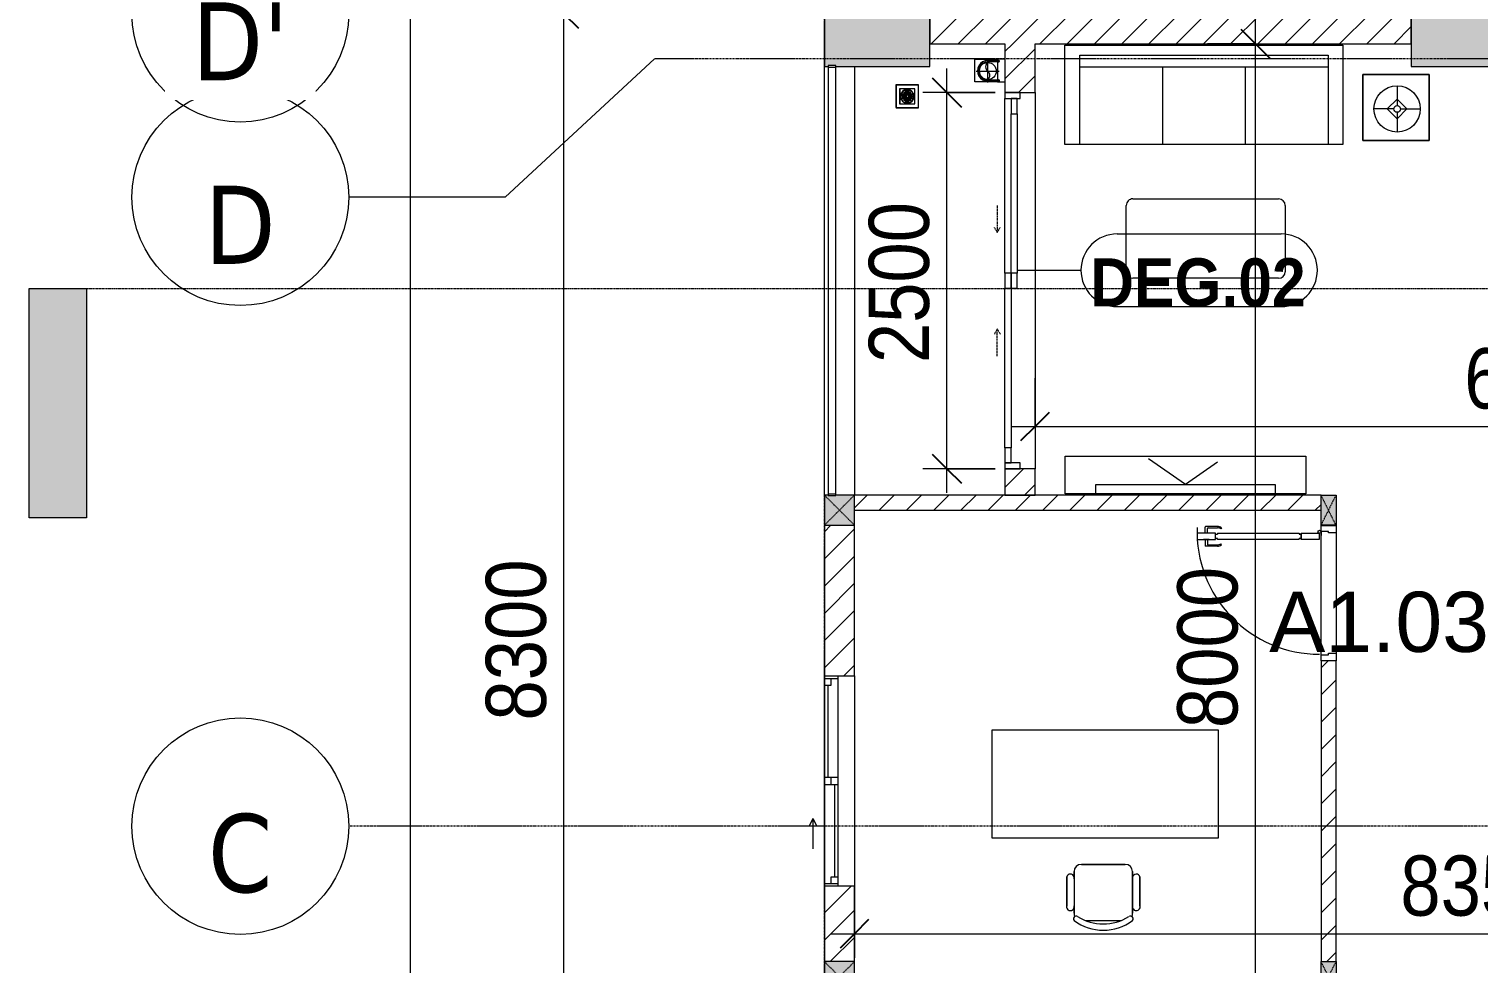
# Model space of a CAD drawing. Header units: millimetres. Extents: x 1591 to 240306, y -15958 to 82755.
# Drawn here: x 39368 to 49004, y 27528 to 33735 of the extents above; entities that cross this region are included whole.
import ezdxf

# ---------------------------------------------------------------- set-up
doc = ezdxf.new("R2010")
doc.units = ezdxf.units.MM
for name, pattern in [('Dash', [6, 3, -3]), ('Dash Dot 3_16_', [7.9375, 4.7625, -1.5875, 0, -1.5875]), ('Grid Line', [22.225, 12.7, -3.175, 3.175, -3.175]), ('IMPORT-CENTER _2_', [40.64, 25.4, -5.08, 5.08, -5.08])]:
    doc.linetypes.add(name, pattern=pattern)
for name, color, linetype, lineweight in [('0-1', 7, 'Continuous', 5), ('A-ANNO-DIMS', 211, 'Continuous', 9), ('A-ANNO-DIMS-160', 211, 'Continuous', 9), ('A-AREA-IDEN', 2, 'Continuous', 9), ('A-DETL-GENF-1', 9, 'Continuous', 9), ('A-DOOR', 31, 'Continuous', 9), ('A-DOOR-1', 254, 'Continuous', 9), ('A-DOOR-2', 9, 'Continuous', 9), ('A-DOOR-FRAM', 31, 'Continuous', 9), ('A-DOOR-HDLN', 31, 'Dash', 9), ('A-DOOR-IDEN', 31, 'Continuous', 9), ('A-FLOR-1', 250, 'Continuous', 9), ('A-FLOR-2', 9, 'Continuous', 9), ('A-FLOR-HRAL', 11, 'Continuous', 9), ('A-GLAZ', 151, 'Continuous', 9), ('A-WALL', 113, 'Continuous', 9), ('A-WALL-1', 253, 'Continuous', 18), ('A-WALL-2', 9, 'Continuous', 9), ('A-WALL-3', 113, 'Continuous', 18), ('A-WALL-PATT-1', 10, 'Continuous', 9), ('A-WALL-PATT-2', 111, 'Continuous', 9), ('G-ANNO-SYMB', 111, 'Continuous', 9), ('G-ANNO-SYMB-1', 111, 'Dash Dot 3_16_', 18), ('G-IMPT-2', 8, 'IMPORT-CENTER _2_', 9), ('G-IMPT-3', 8, 'Continuous', 9), ('I-FURN', 30, 'Continuous', 9), ('I-FURN-1', 254, 'Continuous', 9), ('M-EQPM', 50, 'Continuous', 9), ('M-EQPM-1', 254, 'Continuous', 9), ('S-COLS', 52, 'Continuous', 9), ('S-COLS-1', 52, 'Continuous', 5), ('S-COLS-2', 7, 'Continuous', 18), ('S-COLS-3', 254, 'Continuous', 9), ('S-COLS-4', 253, 'Continuous', 18), ('S-COLS-5', 52, 'Continuous', 18), ('S-COLS-HDLN', 52, 'Dash', 9), ('S-COLS-HDLN-1', 9, 'Dash', 9), ('S-GRID', 1, 'Continuous', 9), ('S-GRID-1', 1, 'Grid Line', 9), ('S-GRID-IDEN', 1, 'Continuous', 9)]:
    doc.layers.add(name, color=color, linetype=linetype, lineweight=lineweight)
doc.styles.add('Arial_6', font='arial_0.ttf', dxfattribs={"height": 400})
doc.styles.add('Arial_B_3', font='arialbd_0.ttf', dxfattribs={"width": 0.9, "height": 320})
doc.styles.add('Tahoma_B', font='tahomabd_0.ttf', dxfattribs={"height": 520})
doc.styles.add('UTM Avo', font='UTM Avo.ttf', dxfattribs={"width": 0.9, "height": 400})
doc.dimstyles.new('1_Dim_chi_tiet_2_5', dxfattribs={"dimscale": 304.8, "dimtxt": 399.720379, "dimasz": 0.629921, "dimexe": 0.524934, "dimexo": 0.0625, "dimgap": 0.052493, "dimtad": 1, "dimdec": 0, "dimrnd": 5, "dimzin": 0, "dimdsep": 46, "dimtxsty": 'UTM Avo', "dimblk1": 'OBLIQUE', "dimblk2": 'OBLIQUE', "dimsah": 1, "dimcen": 0.09, "dimdle": 0.524934, "dimazin": 0, "dimtfac": 1, "dimtdec": 4, "dimtix": 1, "dimtmove": 0, "dimatfit": 3, "dimfxl": 1.049869, "dimfxlon": 1, "dimtvp": 1, "dimtolj": 1, "dimtzin": 0, "dimarcsym": 2})
doc.dimstyles.new('1_Dim_chi_tiet_2_5_1', dxfattribs={"dimscale": 304.8, "dimtxt": 399.720379, "dimasz": 0.629921, "dimexe": 0.524934, "dimexo": 0.0625, "dimgap": 0.052493, "dimtad": 1, "dimdec": 0, "dimrnd": 5, "dimzin": 0, "dimdsep": 46, "dimtxsty": 'UTM Avo', "dimblk1": 'OBLIQUE', "dimblk2": 'OBLIQUE', "dimsah": 1, "dimcen": 0.09, "dimdle": 0.524934, "dimazin": 0, "dimtfac": 1, "dimtdec": 4, "dimtix": 1, "dimtmove": 0, "dimatfit": 3, "dimfxl": 1.049869, "dimfxlon": 1, "dimtvp": 1, "dimtolj": 1, "dimtzin": 0, "dimarcsym": 2})
pattern_1 = [(45, (0, 0), (-90.50967, 90.50967), [])]
pattern_2 = [(45, (11001.35, 0), (-90.50967, 90.50967), [])]

# ---------------------------------------------------------------- blocks, each defined once
blk = doc.blocks.new('NCV_TKTC_KET CAU_rvt-1-TKCS_MB TẦNG 3-4')
at = {"layer": 'S-COLS-1'}
for points in [[(34352.6, 33486.9), (34352.4, 33836.9), (33652.6, 33836.9), (33652.6, 33486.9), (33677.6, 33486.9), (33677.6, 33491.9), (33727.6, 33491.9), (33727.6, 33486.9), (34352.4, 33486.9)], [(38852.6, 33486.9), (38852.6, 33836.9), (37552.6, 33836.9), (37552.6, 33486.9), (38382.5, 33486.9)]]:
    blk.add_hatch(color=256, dxfattribs=at).paths.add_polyline_path(points)
at = {"layer": 'A-FLOR-1'}
blk.add_line((33652.6, 30437.4), (33652.6, 27536.9), dxfattribs=at)
at = {"layer": 'S-COLS-2'}
for p, q in [((33652.6, 33836.9), (33652.6, 33486.9)), ((34352.6, 33486.9), (34352.6, 33836.9)), ((37552.6, 33836.9), (37552.6, 33486.9)), ((33652.6, 33486.9), (33677.6, 33486.9)), ((33727.6, 33486.9), (34352.6, 33486.9)), ((37552.6, 33486.9), (38852.6, 33486.9))]:
    blk.add_line(p, q, dxfattribs=at)
blk = doc.blocks.new('DOOR_CW_01 CANH MO-PANEL KINH - DIW_01-900x2200-CỬA GỖ VÂN LAMINATE-553375-TKCS_MB TẦNG 3-4')
at = {"layer": 'A-DETL-GENF-1'}
for p, q in [((-397, -182), (-397, -62)), ((-397, -62), (-357, -62)), ((-357, -62), (-357, -182)), ((-357, -182), (-397, -182)), ((-391, -196), (-391, -182)), ((-391, -182), (-363, -182)), ((-363, -182), (-363, -196)), ((-397, -196), (-391, -196)), ((-397, -738), (-397, -196)), ((-357, -196), (-363, -196)), ((-357, -196), (-357, -738)), ((-442, -737), (-442, -816.5)), ((-434, -799.5), (-434, -737)), ((-433.9, -711.2), (-427.3, -715.8)), ((-397, -738), (-391, -738)), ((-357, -752), (-397, -752)), ((-397, -752), (-397, -872)), ((-391, -752), (-391, -738)), ((-363, -752), (-391, -752)), ((-357, -738), (-363, -738)), ((-363, -738), (-363, -752)), ((-357, -872), (-357, -752)), ((-320.1, -711.2), (-326.7, -715.8)), ((-320, -799.5), (-320, -737)), ((-312, -737), (-312, -816.5)), ((-399, -820.5), (-438, -820.5)), ((-399, -803.5), (-430, -803.5)), ((-399, -792.2), (-399, -831.8)), ((-397, -792.2), (-399, -792.2)), ((-399, -831.8), (-397, -831.8)), ((-397, -792.2), (-397, -831.8)), ((-357, -792.2), (-357, -831.8)), ((-357, -792.2), (-355, -792.2)), ((-355, -831.8), (-357, -831.8)), ((-355, -792.2), (-355, -831.8)), ((-355, -803.5), (-324, -803.5)), ((-355, -820.5), (-316, -820.5)), ((-397, -872), (-357, -872))]:
    blk.add_line(p, q, dxfattribs=at)
blk.add_circle((-407, -60), 10, dxfattribs=at)
for centre, radius, start, end in [((-407, -60), 814, 268, 0), ((-397, -737), 45, 145, 180), ((-397, -737), 37, 145, 180), ((-357, -737), 37, 0, 35), ((-357, -737), 45, 360, 35), ((-438, -816.5), 4, 180, 270), ((-430, -799.5), 4, 180, 270), ((-324, -799.5), 4, 270, 0), ((-316, -816.5), 4, 270, 0)]:
    blk.add_arc(centre, radius, start, end, dxfattribs=at)
at = {"layer": 'A-DOOR-2'}
for p, q in [((-450, -50), (-450, 50)), ((-450, 50), (-400, 50)), ((-400, 50), (-400, 0)), ((400, 0), (400, 50)), ((400, 50), (450, 50)), ((450, 50), (450, -50)), ((-410, -50), (-450, -50)), ((-410, 0), (-410, -50)), ((-400, 0), (-410, 0)), ((-407, -50), (-382, -50)), ((410, 0), (400, 0)), ((410, -50), (410, 0)), ((450, -50), (410, -50))]:
    blk.add_line(p, q, dxfattribs=at)
blk = doc.blocks.new('BAN LV A - BAN LV A_dwg_ban hoc2-348006-TKCS_MB TẦNG 3-4')
at = {"layer": 'I-FURN'}
for p, q in [((-194.4, 388.8), (-194.4, 113.4)), ((145.8, 437.4), (-145.8, 437.4)), ((194.4, 113.4), (194.4, 388.8)), ((-243, 354.4), (-243, 162)), ((194.4, 351.4), (194.4, 150.8)), ((243.7, 162), (243.7, 354.4)), ((-120.5, 64.8), (120.5, 64.8))]:
    blk.add_line(p, q, dxfattribs=at)
at = {"layer": 'I-FURN', "flags": 128}
blk.add_lwpolyline([(-737.8, 610.5), (-737.8, 1330.5), (-154.9, 1330.5), (762.2, 1330.5), (762.2, 610.5)], close=True, dxfattribs=at)
at = {"layer": 'I-FURN'}
for centre, radius, start, end in [((-145.8, 388.8), 48.6, 90, 180), ((145.8, 388.8), 48.6, 360, 90), ((-218.7, 347.3), 25.3, 343.7398, 163.7398), ((219.4, 347.3), 25.3, 16.2602, 170.70537), ((-218.7, 154.9), 25.3, 163.7398, 16.2602), ((-145.8, 113.4), 48.6, 180, 207.58444), ((145.8, 113.4), 48.6, 332.41556, 0), ((219.4, 154.9), 25.3, 189.29463, 16.2602), ((-180.2, 75.4), 17.8, 57.97259, 216.69006), ((0, 324), 324, 233.1301, 306.8699), ((0, 359.3), 318.2, 237.57575, 302.42425), ((180.2, 75.4), 17.8, 323.30994, 122.02741)]:
    blk.add_arc(centre, radius, start, end, dxfattribs=at)
blk = doc.blocks.new('BAN LV A - BAN LV A_dwg-348005-TKCS_MB TẦNG 3-4')
at = {"extrusion": (0, 0, -1), "zscale": -1, "rotation": 180}
blk.add_blockref('BAN LV A - BAN LV A_dwg_ban hoc2-348006-TKCS_MB TẦNG 3-4', (-729, 1383.7), dxfattribs=at)
blk = doc.blocks.new('BAN LV A - BAN LV A-401069-TKCS_MB TẦNG 3-4')
at = {"layer": 'I-FURN-1'}
for p, q in [((-8.8, -53.2), (1491.2, -53.2)), ((-8.8, -773.2), (-8.8, -53.2)), ((1491.2, -53.2), (1491.2, -773.2)), ((1491.2, -773.2), (-8.8, -773.2)), ((583.2, -946.3), (874.8, -946.3)), ((486, -1221.7), (486, -1029.3)), ((534.6, -1029.3), (534.6, -994.9)), ((923.4, -994.9), (923.4, -1032.3)), ((972.7, -1029.3), (972.7, -1221.7)), ((534.6, -1270.3), (534.6, -1235.9)), ((923.4, -1232.9), (923.4, -1270.3))]:
    blk.add_line(p, q, dxfattribs=at)
for centre, radius, start, end in [((583.2, -994.9), 48.6, 90, 180), ((874.8, -994.9), 48.6, 0, 90), ((510.3, -1036.4), 25.3, 16.2602, 163.7398), ((948.4, -1036.4), 25.3, 16.2602, 170.70537), ((510.3, -1228.8), 25.3, 163.7398, 343.7398), ((948.4, -1228.8), 25.3, 189.29463, 16.2602), ((548.9, -1308.3), 17.8, 119.40397, 216.69006), ((583.2, -1270.3), 48.6, 180, 207.58444), ((729, -1059.7), 324, 233.1301, 306.8699), ((874.8, -1270.3), 48.6, 332.41556, 0), ((909.2, -1308.3), 17.8, 323.30994, 60.59603)]:
    blk.add_arc(centre, radius, start, end, dxfattribs=at)
at = {"extrusion": (0, 0, -1), "zscale": -1, "rotation": 180}
blk.add_blockref('BAN LV A - BAN LV A_dwg-348005-TKCS_MB TẦNG 3-4', (0, 0), dxfattribs=at)
blk = doc.blocks.new('THU NUOC - THU NUOC-461820-TKCS_MB TẦNG 3-4')
at = {"layer": 'M-EQPM-1'}
for p, q in [((-66.3, 70.6), (-66.3, -79.4)), ((83.7, 70.6), (-66.3, 70.6)), ((58.7, 45.6), (-41.3, 45.6)), ((-41.3, 45.6), (-41.3, -54.4)), ((-23.3, 10.8), (40.9, 10.8)), ((40.9, 4.8), (-23.3, 4.8)), ((-11, 23.3), (28.5, 23.3)), ((28.5, 17.3), (-11, 17.3)), ((-1.1, 35.6), (18.5, 35.6)), ((18.5, 29.6), (-1.1, 29.6)), ((58.7, -54.4), (58.7, 45.6)), ((83.7, -79.4), (83.7, 70.6)), ((-66.3, -79.4), (83.7, -79.4)), ((-41.3, -54.4), (58.7, -54.4)), ((-23.3, -1.2), (0.7, -1.2)), ((0.7, -7.2), (-23.3, -7.2)), ((-23.3, -13.6), (40.9, -13.6)), ((40.9, -19.6), (-23.3, -19.6)), ((-11, -26.1), (28.5, -26.1)), ((28.5, -32.1), (-11, -32.1)), ((-1.1, -38.5), (18.5, -38.5)), ((18.5, -44.5), (-1.1, -44.5)), ((0.7, -1.2), (0.7, -7.2)), ((16.7, -1.2), (40.9, -1.2)), ((16.7, -7.2), (16.7, -1.2)), ((40.9, -7.2), (16.7, -7.2))]:
    blk.add_line(p, q, dxfattribs=at)
for centre, radius, start, end in [((8.7, -4.4), 45, 0, 180), ((8.7, -4.4), 45, 0, 180), ((-23.3, 7.8), 3, 90, 270), ((-11, 20.3), 3, 90, 270), ((-1.1, 32.6), 3, 90, 270), ((18.5, 32.6), 3, 270, 90), ((28.5, 20.3), 3, 270, 90), ((40.9, 7.8), 3, 270, 90), ((8.7, -4.4), 45, 180, 360), ((8.7, -4.4), 45, 180, 360), ((-23.3, -4.2), 3, 90, 270), ((-23.3, -16.6), 3, 90, 270), ((-11, -29.1), 3, 90, 270), ((-1.1, -41.5), 3, 90, 270), ((18.5, -41.5), 3, 270, 90), ((28.5, -29.1), 3, 270, 90), ((40.9, -4.2), 3, 270, 90), ((40.9, -16.6), 3, 270, 90)]:
    blk.add_arc(centre, radius, start, end, dxfattribs=at)
blk = doc.blocks.new('G1_SOF - BO TRU - 100x200-746114-TKCS_MB TẦNG 3-4')
at = {"layer": 'S-COLS'}
blk.add_hatch(color=256, dxfattribs=at).paths.add_polyline_path([(50, -100), (50, 100), (-50, 100), (-50, -100)])
at = {"layer": 'S-COLS-4'}
for p, q in [((-50, 100), (50, 100)), ((-50, -100), (-50, 100)), ((50, 100), (50, -100)), ((50, -100), (-50, -100))]:
    blk.add_line(p, q, dxfattribs=at)
at = {"layer": 'S-COLS-HDLN-1'}
for p, q in [((50, -100), (-50, 100)), ((-50, -100), (50, 100))]:
    blk.add_line(p, q, dxfattribs=at)
blk = doc.blocks.new('LOBBY_SOFA_1 - LOBBY_SOFA_1-901228-TKCS_MB TẦNG 3-4')
at = {"layer": 'I-FURN'}
for p, q in [((-2128.3, 1548.5), (-1160.3, 1548.5)), ((-2172.3, 1064.5), (-2172.3, 1504.5)), ((-1116.3, 1504.5), (-1116.3, 1064.5)), ((-1160.3, 1020.5), (-2128.3, 1020.5)), ((-2688.2, 633.5), (-3128.2, 633.5)), ((-3128.2, 633.5), (-3128.2, 193.5)), ((-2688.2, 193.5), (-2688.2, 633.5)), ((-2556, 660), (-708, 660)), ((-2556, 0), (-2556, 660)), ((-2457, 66), (-2457, 660)), ((-1907, 143), (-1907, 660)), ((-1357, 143), (-1357, 660)), ((-807, 660), (-807, 66)), ((-708, 660), (-708, 0)), ((-2981.4, 423), (-2915.4, 489)), ((-2915.4, 445), (-2915.4, 577)), ((-2915.4, 489), (-2849.4, 423)), ((-2937.4, 423), (-3069.4, 423)), ((-2915.4, 357), (-2981.4, 423)), ((-2849.4, 423), (-2915.4, 357)), ((-2915.4, 269), (-2915.4, 401)), ((-2893.4, 423), (-2761.4, 423)), ((-3128.2, 193.5), (-2688.2, 193.5)), ((-807, 143), (-2457, 143)), ((-708, 0), (-2556, 0)), ((-807, 66), (-2457, 66))]:
    blk.add_line(p, q, dxfattribs=at)
for radius in [154, 22]:
    blk.add_circle((-2915.4, 423), radius, dxfattribs=at)
for centre, start, end in [((-2128.3, 1504.5), 90, 180), ((-1160.3, 1504.5), 0, 90), ((-2128.3, 1064.5), 180, 270), ((-1160.3, 1064.5), 270, 0)]:
    blk.add_arc(centre, 44, start, end, dxfattribs=at)
at = {"layer": 'I-FURN-1'}
for p, q in [((-2128.3, 1548.5), (-1160.3, 1548.5)), ((-2172.3, 1064.5), (-2172.3, 1504.5)), ((-1116.3, 1504.5), (-1116.3, 1064.5)), ((-1160.3, 1020.5), (-2128.3, 1020.5)), ((-3128.2, 633.5), (-2688.2, 633.5)), ((-3128.2, 193.5), (-3128.2, 633.5)), ((-2688.2, 633.5), (-2688.2, 193.5)), ((-2556, 660), (-708, 660)), ((-2556, 0), (-2556, 660)), ((-708, 660), (-708, 0)), ((-2688.2, 193.5), (-3128.2, 193.5)), ((-708, 0), (-2556, 0))]:
    blk.add_line(p, q, dxfattribs=at)
for centre, start, end in [((-2128.3, 1504.5), 90, 180), ((-1160.3, 1504.5), 0, 90), ((-2128.3, 1064.5), 180, 270), ((-1160.3, 1064.5), 270, 0)]:
    blk.add_arc(centre, 44, start, end, dxfattribs=at)
blk = doc.blocks.new('RES_BAN AN - RES_BAN AN-901221-TKCS_MB TẦNG 3-4')
at = {"layer": 'I-FURN-1'}
for p, q in [((0, 250), (1600, 250)), ((0, 0), (0, 250)), ((1600, 250), (1600, 0)), ((1600, 0), (0, 0))]:
    blk.add_line(p, q, dxfattribs=at)
blk = doc.blocks.new('KE TIVI-2 - KE TIVI-2-901222-TKCS_MB TẦNG 3-4')
at = {"layer": 'I-FURN-1'}
for p, q in [((0, 60), (-245.7, 232.1)), ((213, 209.1), (0, 60)), ((-595.6, 60), (595.6, 60)), ((-595.6, 0), (-595.6, 60)), ((595.6, 0), (-595.6, 0)), ((595.6, 60), (595.6, 0))]:
    blk.add_line(p, q, dxfattribs=at)
blk = doc.blocks.new('NCV_TKTC_TANG 3 - 4_rvt-2-TKCS_MB TẦNG 3-4')
at = {"layer": 'A-WALL-PATT-1'}
h = blk.add_hatch(dxfattribs=at)
h.set_pattern_fill('FP_1', color=256, style=0, pattern_type=2)
h.set_pattern_definition(pattern_1)
h.paths.add_polyline_path([(33852.6, 30536.9), (36952.6, 30536.9), (36952.6, 30636.9), (33852.6, 30636.9)])
h = blk.add_hatch(dxfattribs=at)
h.set_pattern_fill('FP_1', color=256, style=0, pattern_type=2)
h.set_pattern_definition(pattern_1)
h.paths.add_polyline_path([(37052.6, 27537.4), (37052.6, 29536.5), (36952.6, 29536.5), (36952.6, 27537.4)])
h.paths.add_polyline_path([(37052.6, 30436.5), (37052.2, 30436.9), (36952.6, 30436.5)])
at = {"layer": 'A-FLOR-2'}
for p, q in [((35052.6, 33312.4), (35052.6, 30812.4)), ((36952.6, 29576.5), (36952.6, 30396.5)), ((37052.6, 30386.5), (37052.6, 29586.5))]:
    blk.add_line(p, q, dxfattribs=at)
at = {"layer": 'A-WALL-1'}
for p, q in [((36952.6, 30636.9), (33852.6, 30636.9)), ((33852.6, 30536.9), (36952.6, 30536.9)), ((36952.6, 30436.5), (37052.6, 30436.5)), ((37052.6, 29536.5), (36952.6, 29536.5)), ((36952.6, 29536.5), (36952.6, 27537.4)), ((37052.6, 27537.4), (37052.6, 29536.5)), ((36952.6, 27537.4), (37052.6, 27537.4))]:
    blk.add_line(p, q, dxfattribs=at)
at = {"layer": 'A-WALL-2'}
for p, q in [((36952.6, 29576.5), (36952.6, 30396.5)), ((37052.6, 30386.5), (37052.6, 29586.5))]:
    blk.add_line(p, q, dxfattribs=at)
at = {"layer": 'A-DOOR-1', "rotation": 270.0000000000007}
blk.add_blockref('DOOR_CW_01 CANH MO-PANEL KINH - DIW_01-900x2200-CỬA GỖ VÂN LAMINATE-553375-TKCS_MB TẦNG 3-4', (37002.6, 29986.5), dxfattribs=at)
at = {"layer": 'I-FURN-1', "rotation": 180}
blk.add_blockref('LOBBY_SOFA_1 - LOBBY_SOFA_1-901228-TKCS_MB TẦNG 3-4', (34542.6, 33626.9), dxfattribs=at)
at = {"layer": 'I-FURN-1'}
for name, p in [('RES_BAN AN - RES_BAN AN-901221-TKCS_MB TẦNG 3-4', (35252.2, 30646.9)), ('KE TIVI-2 - KE TIVI-2-901222-TKCS_MB TẦNG 3-4', (36052.2, 30646.9)), ('BAN LV A - BAN LV A-401069-TKCS_MB TẦNG 3-4', (34776.9, 29129.7))]:
    blk.add_blockref(name, p, dxfattribs=at)
at = {"layer": 'M-EQPM-1'}
blk.add_blockref('THU NUOC - THU NUOC-461820-TKCS_MB TẦNG 3-4', (34193.8, 33293), dxfattribs=at)
at = {"layer": 'S-COLS-3'}
for p in [(37002.6, 30536.9), (37002.6, 27436.9)]:
    blk.add_blockref('G1_SOF - BO TRU - 100x200-746114-TKCS_MB TẦNG 3-4', p, dxfattribs=at)
blk = doc.blocks.new('1_FAMILY RVT - W01-WxH 1400x1400xmm-411185-TKCS_MB TẦNG 3-4')
at = {"layer": 'A-GLAZ'}
for p, q in [((-700, 103.81), (700, 103.81)), ((-700, -96.19), (-700, 103.81)), ((700, 103.81), (700, -96.19)), ((-700, -7.29), (-680.95, -7.29)), ((700, -96.19), (-700, -96.19)), ((-700, -96.19), (-636.5, -96.19)), ((-680.95, -7.29), (-22.225, -7.29)), ((-680.95, -96.19), (-680.95, -7.29)), ((-636.5, -51.74), (-680.95, -51.74)), ((-636.5, -96.19), (-636.5, -51.74)), ((-636.5, -73.965), (-22.225, -73.965)), ((-636.5, -96.19), (-22.225, -96.19)), ((-22.225, -7.29), (22.225, -7.29)), ((-22.225, -7.29), (-22.225, -96.19)), ((22.225, -51.74), (-22.225, -51.74)), ((-22.225, -96.19), (22.225, -96.19)), ((22.225, -7.29), (636.5, -7.29)), ((22.225, -96.19), (22.225, -7.29)), ((22.225, -29.515), (636.5, -29.515)), ((22.225, -96.19), (680.95, -96.19)), ((636.5, -7.29), (700, -7.29)), ((636.5, -51.74), (636.5, -7.29)), ((680.95, -51.74), (636.5, -51.74)), ((680.95, -96.19), (680.95, -7.29)), ((680.95, -96.19), (700, -96.19)), ((248.4, -172.39), (299.2, -146.99)), ((248.4, -172.39), (299.2, -197.79)), ((248.4, -172.39), (451.6, -172.39))]:
    blk.add_line(p, q, dxfattribs=at)
blk = doc.blocks.new('Railing - 50 x 10mm-1251311-TKCS_MB TẦNG 3-4')
at = {"layer": 'A-FLOR-HRAL'}
for p, q in [((25, 5), (-25, 5)), ((-25, 5), (-25, -5)), ((25, -5), (25, 5)), ((-25, -5), (25, -5))]:
    blk.add_line(p, q, dxfattribs=at)
blk = doc.blocks.new('Railing - Railing-3235413-TKCS_MB TẦNG 3-4')
at = {"layer": 'A-FLOR-HRAL'}
for p, q in [((33677.6, 33481.9), (33677.6, 30644)), ((33727.6, 30644), (33727.6, 33481.9))]:
    blk.add_line(p, q, dxfattribs=at)
for p in [(33702.6, 33486.9), (33702.6, 30639)]:
    blk.add_blockref('Railing - 50 x 10mm-1251311-TKCS_MB TẦNG 3-4', p)
blk = doc.blocks.new('G1_SOF - BO TRU - 200x200-3054293-TKCS_MB TẦNG 3-4')
at = {"layer": 'S-COLS'}
blk.add_hatch(color=256, dxfattribs=at).paths.add_polyline_path([(100, -100), (100, 100), (-100, 100), (-100, -100)])
at = {"layer": 'S-COLS-5'}
for p, q in [((100, 100), (-100, 100)), ((-100, 100), (-100, -100)), ((100, -100), (100, 100)), ((-100, -100), (100, -100))]:
    blk.add_line(p, q, dxfattribs=at)
at = {"layer": 'S-COLS-HDLN'}
for p, q in [((100, 100), (-100, -100)), ((-100, 100), (100, -100))]:
    blk.add_line(p, q, dxfattribs=at)
blk = doc.blocks.new('G1_SOF - BO TRU - 200x200-V36-TKCS_MB TẦNG 3-4')
at = {"layer": 'S-COLS'}
blk.add_hatch(color=256, dxfattribs=at).paths.add_polyline_path([(-25, -100), (100, -100), (100, 100), (-25, 100), (-25, 96.6), (-75, 96.6), (-75, 100), (-100, 100), (-100, -100), (-75, -100)])
at = {"layer": 'S-COLS-5'}
for p, q in [((-75, 100), (-100, 100)), ((-100, 100), (-100, -100)), ((100, 100), (-25, 100)), ((100, -100), (100, 100)), ((-100, -100), (100, -100))]:
    blk.add_line(p, q, dxfattribs=at)
at = {"layer": 'S-COLS-HDLN'}
for p, q in [((100, 100), (-100, -100)), ((-100, 100), (100, -100))]:
    blk.add_line(p, q, dxfattribs=at)
blk = doc.blocks.new('DEG_02-DEG_03 - DEG_02-2500x2400mm-CỬA ĐI 02 CÁNH TRƯỢT-625766-TKCS_MB TẦNG 3-4')
at = {"layer": 'A-DOOR'}
for p, q in [((-1110, 100), (-1210, 100)), ((-1210, 100), (-1210, 60)), ((-1110, 60), (-1110, 100)), ((-1110, 100), (-50, 100)), ((50, 100), (-50, 100)), ((-50, 100), (-50, 60)), ((50, 60), (50, 100)), ((-1210, 60), (-1110, 60)), ((-50, 60), (-1110, 60)), ((50, 60), (-50, 60)), ((-50, 60), (-50, 20)), ((-50, 60), (50, 60)), ((-50, 20), (50, 20)), ((50, 20), (50, 60)), ((50, 60), (1110, 60)), ((1110, 20), (50, 20)), ((1210, 60), (1110, 60)), ((1110, 60), (1110, 20)), ((1110, 20), (1210, 20)), ((1210, 20), (1210, 60))]:
    blk.add_line(p, q, dxfattribs=at)
at = {"layer": 'A-DOOR-FRAM'}
for p, q in [((-1210, 100), (-1250, 100)), ((-1250, 100), (-1250, 0)), ((-1210, 0), (-1210, 100)), ((1250, 100), (1210, 100)), ((1210, 100), (1210, 0)), ((1250, 0), (1250, 100)), ((-1250, 0), (-1210, 0)), ((1210, 0), (1250, 0))]:
    blk.add_line(p, q, dxfattribs=at)
at = {"layer": 'A-DOOR-HDLN'}
for p, q in [((-500.4, 151.1), (-320.4, 151.1)), ((-320.4, 151.1), (-355, 171.1)), ((-320.4, 151.1), (-355, 131.1)), ((320.4, 151.1), (355, 171.1)), ((320.4, 151.1), (355, 131.1)), ((500.4, 151.1), (320.4, 151.1))]:
    blk.add_line(p, q, dxfattribs=at)
blk = doc.blocks.new('TKTC_XREF_251221_MB TANG 2-7 - TKTC_XREF_260130_MB TANG 2-5_dwg_$cc-4746808-TKCS_MB TẦNG 3-4')
at = {"layer": 'G-IMPT-2'}
for p, q in [((-0.673, 0), (0.673, 0)), ((0, -0.673), (0, 0.673))]:
    blk.add_line(p, q, dxfattribs=at)
at = {"layer": 'M-EQPM'}
blk.add_circle((0, 0), 0.5, dxfattribs=at)
for centre, radius, start, end in [((0, 0), 0.5, 90, 270), ((0.188, 0.25), 0.313, 126.8699, 233.1301), ((-0.188, -0.25), 0.313, 306.8699, 53.1301)]:
    blk.add_arc(centre, radius, start, end, dxfattribs=at)
blk = doc.blocks.new('TKTC_XREF_251221_MB TANG 2-7 - TKTC_XREF_260130_MB TANG 2-5_dwg_CUM U_DN100-4746796-TKCS_MB TẦNG 3-4')
at = {"layer": 'G-IMPT-3'}
blk.add_hatch(color=256, dxfattribs=at).paths.add_polyline_path([(0, 61), (0, 57), (14.8, 55.1), (28.5, 49.4), (40.3, 40.3), (49.4, 28.5), (55.1, 14.8), (57, 0), (55.1, -14.8), (49.4, -28.5), (40.3, -40.3), (28.5, -49.4), (14.8, -55.1), (0, -57), (0, -61), (15.8, -58.9), (30.5, -52.8), (43.1, -43.1), (52.8, -30.5), (58.9, -15.8), (61, 0), (58.9, 15.8), (52.8, 30.5), (43.1, 43.1), (30.5, 52.8), (15.8, 58.9)])
for p, q in [((-79.1, 66.6), (-79.1, 63.4)), ((-76.6, 66.6), (-76.6, 63.4)), ((-74.6, 66.6), (-74.6, 63.4)), ((-72.7, 69.3), (-72.7, 60.7)), ((-66.9, 67.9), (-71.7, 67.9)), ((-66.9, 62.1), (-71.7, 62.1)), ((-65, 69), (0, 69)), ((-79.1, -63.4), (-79.1, -66.6)), ((-76.6, -63.4), (-76.6, -66.6)), ((-74.6, -63.4), (-74.6, -66.6)), ((-72.7, -60.7), (-72.7, -69.3)), ((-66.9, -62.1), (-71.7, -62.1)), ((-66.9, -67.9), (-71.7, -67.9)), ((-65, -69), (0, -69))]:
    blk.add_line(p, q, dxfattribs=at)
at = {"layer": 'G-IMPT-3', "flags": 128}
for points in [[(-72.7, 67.6), (-78.1, 67.6), (-78.1, 62.4), (-72.7, 62.4)], [(-71.7, 59.2), (-66.9, 59.2), (-66.9, 70.8), (-71.7, 70.8)], [(-66.9, 70.8), (-66.9, 72.7), (-65, 72.7), (-65, 57.3), (-66.9, 57.3), (-66.9, 59.2)], [(-65, 61), (0, 61), (0, 57)], [(-72.7, -62.4), (-78.1, -62.4), (-78.1, -67.6), (-72.7, -67.6)], [(-71.7, -70.8), (-66.9, -70.8), (-66.9, -59.2), (-71.7, -59.2)], [(-66.9, -59.2), (-66.9, -57.3), (-65, -57.3), (-65, -72.7), (-66.9, -72.7), (-66.9, -70.8)], [(-65, -61), (0, -61), (0, -57)]]:
    blk.add_lwpolyline(points, dxfattribs=at)
at = {"layer": 'G-IMPT-3'}
for centre, radius, start, end in [((-78.1, 66.6), 0.96, 90, 180), ((-78.1, 63.4), 0.96, 180, 270), ((-71.1, 69.3), 1.56, 112.61986, 247.38014), ((-67.9, 65), 4.8, 143.1301, 216.8699), ((-71.1, 60.7), 1.56, 112.61986, 247.38014), ((0, 0), 69, 270, 90), ((0, 0), 61, 270, 90), ((0, 0), 57, 270, 90), ((-78.1, -63.4), 0.96, 90, 180), ((-78.1, -66.6), 0.96, 180, 270), ((-71.1, -60.7), 1.56, 112.61986, 247.38014), ((-67.9, -65), 4.8, 143.1301, 216.8699), ((-71.1, -69.3), 1.56, 112.61986, 247.38014)]:
    blk.add_arc(centre, radius, start, end, dxfattribs=at)
blk = doc.blocks.new('TKTC_XREF_251221_MB TANG 2-7 - TKTC_XREF_260130_MB TANG 2-5_dwg_THU NUOC - THU NUOC-444531-TKCS_MB TẦNG 1-4746804-TKCS_MB TẦNG 3-4')
at = {"layer": 'G-IMPT-3'}
for p, q in [((-23.3, 10.8), (40.9, 10.8)), ((40.9, 4.8), (-23.3, 4.8)), ((-11, 23.3), (28.5, 23.3)), ((28.5, 17.3), (-11, 17.3)), ((-1.1, 35.6), (18.5, 35.6)), ((18.5, 29.6), (-1.1, 29.6)), ((-23.3, -13.6), (40.9, -13.6)), ((40.9, -19.6), (-23.3, -19.6)), ((-11, -26.1), (28.5, -26.1)), ((28.5, -32.1), (-11, -32.1)), ((-1.1, -38.5), (18.5, -38.5)), ((18.5, -44.5), (-1.1, -44.5))]:
    blk.add_line(p, q, dxfattribs=at)
at = {"layer": 'G-IMPT-3', "flags": 128}
for points in [[(83.7, -79.4), (83.7, 70.6), (-66.3, 70.6), (-66.3, -79.4)], [(58.7, -54.4), (58.7, 45.6), (-41.3, 45.6), (-41.3, -54.4)]]:
    blk.add_lwpolyline(points, close=True, dxfattribs=at)
for points in [[(-23.3, -1.2), (0.7, -1.2), (0.7, -7.2), (-23.3, -7.2)], [(40.9, -7.2), (16.7, -7.2), (16.7, -1.2), (40.9, -1.2)]]:
    blk.add_lwpolyline(points, dxfattribs=at)
at = {"layer": 'G-IMPT-3'}
for centre, radius, start, end in [((8.7, -4.4), 45, 360, 180), ((8.7, -4.4), 45, 360, 180), ((-23.3, 7.8), 3, 90, 270), ((-11, 20.3), 3, 90, 270), ((-1.1, 32.6), 3, 90, 270), ((18.5, 32.6), 3, 270, 90), ((28.5, 20.3), 3, 270, 90), ((40.9, 7.8), 3, 270, 90), ((8.7, -4.4), 45, 180, 360), ((8.7, -4.4), 45, 180, 360), ((-23.3, -4.2), 3, 90, 270), ((-23.3, -16.6), 3, 90, 270), ((-11, -29.1), 3, 90, 270), ((-1.1, -41.5), 3, 90, 270), ((18.5, -41.5), 3, 270, 90), ((28.5, -29.1), 3, 270, 90), ((40.9, -4.2), 3, 270, 90), ((40.9, -16.6), 3, 270, 90)]:
    blk.add_arc(centre, radius, start, end, dxfattribs=at)
blk = doc.blocks.new('TKTC_XREF_251221_MB TANG 2-7 - TKTC_XREF_251221_MB TANG 2-7-2039446-TKCS_MB TẦNG 3-4')
at = {"layer": 'M-EQPM'}
for p, q in [((1000.4, 16297.7), (1150.1, 16297.7)), ((1000.4, 16147.3), (1000.4, 16297.7)), ((1150.1, 16297.7), (1150.1, 16147.3)), ((1200, 16297.9), (1150.2, 16297.5)), ((1150.2, 16297.5), (1150.2, 16147.1)), ((1150.1, 16147.3), (1000.4, 16147.3)), ((1150.2, 16147.1), (1200, 16147.4)), ((0, 13200.4), (0, 10300))]:
    blk.add_line(p, q, dxfattribs=at)
for name, p, xscale, yscale, zscale, rotation in [('TKTC_XREF_251221_MB TANG 2-7 - TKTC_XREF_260130_MB TANG 2-5_dwg_$cc-4746808-TKCS_MB TẦNG 3-4', (1085.2, 16218.9), 113.7150000000073, 113.7150000000073, 113.7150000000073, 359.9990086636432), ('TKTC_XREF_251221_MB TANG 2-7 - TKTC_XREF_260130_MB TANG 2-5_dwg_CUM U_DN100-4746796-TKCS_MB TẦNG 3-4', (1085.2, 16219.8), 0.9975000000000006, 0.9975000000000006, 0.9975000000000006, 180.000991338195)]:
    blk.add_blockref(name, p, dxfattribs=dict(xscale=xscale, yscale=yscale, zscale=zscale, rotation=rotation))
blk.add_blockref('TKTC_XREF_251221_MB TANG 2-7 - TKTC_XREF_260130_MB TANG 2-5_dwg_THU NUOC - THU NUOC-444531-TKCS_MB TẦNG 1-4746804-TKCS_MB TẦNG 3-4', (542.3, 16054.4))
blk = doc.blocks.new('Grid - M_Grid Head - Circle-353313-TKCS_MB TẦNG 3-4')
at = {"layer": 'S-GRID-IDEN'}
blk.add_circle((0, 0), 4.5, dxfattribs=at)
blk = doc.blocks.new('Section - 3_32_ x 3_8_-4701953-TKCS_MB TẦNG 3-4')
at = {"layer": 'G-ANNO-SYMB'}
blk.add_hatch(color=256, dxfattribs=at).paths.add_polyline_path([(0, 9.525), (0, 0), (-2.38125, 0), (-2.38125, 9.525)])
for p, q in [((0, 9.525), (-2.38125, 9.525)), ((-2.38125, 9.525), (-2.38125, 0)), ((0, 0), (0, 9.525)), ((-2.38125, 0), (0, 0))]:
    blk.add_line(p, q, dxfattribs=at)
blk = doc.blocks.new('DIMBLOCK2-TKCS_MB TẦNG 3-4')
at = {"layer": 'A-ANNO-DIMS-160'}
for p, q in [((41904.4, 17076.9), (41904.4, 78396.9)), ((41584.4, 78236.9), (42064.4, 78236.9)), ((41904.4, 78236.9), (41584.4, 78236.9)), ((41584.4, 17236.9), (42064.4, 17236.9)), ((41904.4, 17236.9), (41584.4, 17236.9))]:
    blk.add_line(p, q, dxfattribs=at)
at = {"layer": 'A-ANNO-DIMS-160', "lineweight": 25}
for p, q in [((41904.4, 78236.9), (41808.4, 78332.9)), ((41904.4, 78236.9), (42000.4, 78140.9)), ((41904.4, 17236.9), (41808.4, 17332.9)), ((41904.4, 17236.9), (42000.4, 17140.9))]:
    blk.add_line(p, q, dxfattribs=at)
at = {"layer": 'A-ANNO-DIMS-160', "color": 0, "insert": (41384.7, 47052.2), "char_height": 400, "width": 1643.295, "attachment_point": 1, "rotation": 90, "line_spacing_factor": 1.110334, "style": 'UTM Avo'}
blk.add_mtext('61000', dxfattribs=at)
blk = doc.blocks.new('_Oblique')
at = {"color": 0, "linetype": 'ByBlock', "lineweight": -2}
blk.add_line((-0.5, -0.5), (0.5, 0.5), dxfattribs=at)
blk = doc.blocks.new('DIMBLOCK4-TKCS_MB TẦNG 3-4')
at = {"layer": 'A-ANNO-DIMS-160', "lineweight": 25}
for p, q in [((42923.1, 33836.9), (42827.1, 33932.9)), ((42923.1, 33836.9), (43019.1, 33740.9)), ((42923.1, 25536.9), (42827.1, 25632.9)), ((42923.1, 25536.9), (43019.1, 25440.9))]:
    blk.add_line(p, q, dxfattribs=at)
at = {"layer": 'A-ANNO-DIMS-160'}
for p, q in [((42603.1, 33836.9), (43083.1, 33836.9)), ((42923.1, 33836.9), (42603.1, 33836.9)), ((42923.1, 25536.9), (42923.1, 33836.9)), ((42603.1, 25536.9), (43083.1, 25536.9)), ((42923.1, 25536.9), (42603.1, 25536.9))]:
    blk.add_line(p, q, dxfattribs=at)
at = {"layer": 'A-ANNO-DIMS-160', "color": 0, "insert": (42403.5, 29139.2), "char_height": 400, "width": 1314.636, "attachment_point": 1, "rotation": 90, "line_spacing_factor": 1.110334, "style": 'UTM Avo'}
blk.add_mtext('8300', dxfattribs=at)
blk = doc.blocks.new('STN_Door Tag - STN_Door Tag-1788670-TKCS_MB TẦNG 3-4')
at = {"layer": 'A-DOOR-IDEN'}
for p, q in [((-3.37, 1.495), (3.431, 1.495)), ((-3.37, -1.524), (3.431, -1.524))]:
    blk.add_line(p, q, dxfattribs=at)
for centre, start, end in [((-3.37, -0.015), 90, 270), ((3.431, -0.015), 270, 90)]:
    blk.add_arc(centre, 1.509, start, end, dxfattribs=at)
blk = doc.blocks.new('DIMBLOCK281-TKCS_MB TẦNG 3-4')
at = {"layer": 'A-ANNO-DIMS-160'}
for p, q in [((45468.5, 30652.4), (45468.5, 33472.4)), ((45788.5, 33312.4), (45308.5, 33312.4)), ((45468.5, 33312.4), (45788.5, 33312.4)), ((45788.5, 30812.4), (45308.5, 30812.4)), ((45468.5, 30812.4), (45788.5, 30812.4))]:
    blk.add_line(p, q, dxfattribs=at)
at = {"layer": 'A-ANNO-DIMS-160', "lineweight": 25}
for p, q in [((45468.5, 33312.4), (45372.5, 33408.4)), ((45468.5, 33312.4), (45564.5, 33216.4)), ((45468.5, 30812.4), (45372.5, 30908.4)), ((45468.5, 30812.4), (45564.5, 30716.4))]:
    blk.add_line(p, q, dxfattribs=at)
at = {"layer": 'A-ANNO-DIMS-160', "color": 0, "insert": (44948.9, 31514.6), "char_height": 400, "width": 1314.636, "attachment_point": 1, "rotation": 90, "line_spacing_factor": 1.110334, "style": 'UTM Avo'}
blk.add_mtext('2500', dxfattribs=at)
blk = doc.blocks.new('DIMBLOCK316-TKCS_MB TẦNG 3-4')
at = {"layer": 'A-ANNO-DIMS-160', "lineweight": 25}
for p, q in [((47518.7, 33636.9), (47422.7, 33732.9)), ((47518.7, 33636.9), (47614.7, 33540.9)), ((47518.7, 25636.9), (47422.7, 25732.9)), ((47518.7, 25636.9), (47614.7, 25540.9))]:
    blk.add_line(p, q, dxfattribs=at)
at = {"layer": 'A-ANNO-DIMS-160'}
for p, q in [((47518.7, 25476.9), (47518.7, 33796.9)), ((47198.7, 33636.9), (47678.7, 33636.9)), ((47518.7, 33636.9), (47198.7, 33636.9)), ((47198.7, 25636.9), (47678.7, 25636.9)), ((47518.7, 25636.9), (47198.7, 25636.9))]:
    blk.add_line(p, q, dxfattribs=at)
at = {"layer": 'A-ANNO-DIMS-160', "color": 0, "insert": (46999.1, 29089.2), "char_height": 400, "width": 1314.636, "attachment_point": 1, "rotation": 90, "line_spacing_factor": 1.110334, "style": 'UTM Avo'}
blk.add_mtext('8000', dxfattribs=at)
blk = doc.blocks.new('DIMBLOCK317-TKCS_MB TẦNG 3-4')
at = {"layer": 'A-ANNO-DIMS-160'}
for p, q in [((46053.9, 31413.8), (46053.9, 30933.8)), ((46053.9, 31093.8), (46053.9, 31413.8)), ((52853.9, 31413.8), (52853.9, 30933.8)), ((52853.9, 31093.8), (52853.9, 31413.8)), ((45893.9, 31093.8), (53013.9, 31093.8))]:
    blk.add_line(p, q, dxfattribs=at)
at = {"layer": 'A-ANNO-DIMS-160', "lineweight": 25}
for p, q in [((46053.9, 31093.8), (46149.9, 31189.8)), ((52853.9, 31093.8), (52949.9, 31189.8)), ((46053.9, 31093.8), (45957.9, 30997.8)), ((52853.9, 31093.8), (52757.9, 30997.8))]:
    blk.add_line(p, q, dxfattribs=at)
at = {"layer": 'A-ANNO-DIMS-160', "color": 0, "insert": (48906.1, 31613.4), "char_height": 400, "width": 1314.636, "attachment_point": 1, "line_spacing_factor": 1.110334, "style": 'UTM Avo'}
blk.add_mtext('6800', dxfattribs=at)
blk = doc.blocks.new('DIMBLOCK408-TKCS_MB TẦNG 3-4')
at = {"layer": 'A-ANNO-DIMS-160'}
for p, q in [((44854, 28042.5), (44854, 27562.5)), ((44854, 27722.5), (44854, 28042.5)), ((53203.9, 28042.5), (53203.9, 27562.5)), ((53203.9, 27722.5), (53203.9, 28042.5)), ((44694, 27722.5), (53363.9, 27722.5))]:
    blk.add_line(p, q, dxfattribs=at)
at = {"layer": 'A-ANNO-DIMS-160', "lineweight": 25}
for p, q in [((44854, 27722.5), (44950, 27818.5)), ((53203.9, 27722.5), (53299.9, 27818.5)), ((44854, 27722.5), (44758, 27626.5)), ((53203.9, 27722.5), (53107.9, 27626.5))]:
    blk.add_line(p, q, dxfattribs=at)
at = {"layer": 'A-ANNO-DIMS-160', "color": 0, "insert": (48481.2, 28242.2), "char_height": 400, "width": 1314.636, "attachment_point": 1, "line_spacing_factor": 1.110334, "style": 'UTM Avo'}
blk.add_mtext('8350', dxfattribs=at)

msp = doc.modelspace()

# ---------------------------------------------------------------- hatches: boundary and pattern name
at = {"layer": 'A-WALL-PATT-2'}
h = msp.add_hatch(dxfattribs=at)
h.set_pattern_fill('FP_1', color=256, style=0, pattern_type=2)
h.set_pattern_definition(pattern_2)
h.paths.add_polyline_path([(46053.9, 33636.9), (48554, 33636.9), (48554, 33836.9), (45353.9, 33836.9), (45353.9, 33636.9), (45853.9, 33636.9)])
h = msp.add_hatch(dxfattribs=at)
h.set_pattern_fill('FP_1', color=256, style=0, pattern_type=2)
h.set_pattern_definition(pattern_2)
h.paths.add_polyline_path([(45853.9, 30637.5), (46053.9, 30637.5), (46053.9, 30812.4), (45853.9, 30812.4)])
h.paths.add_polyline_path([(45853.9, 33312.4), (46053.9, 33312.4), (46053.9, 33636.9), (45853.9, 33636.9)])
h = msp.add_hatch(dxfattribs=at)
h.set_pattern_fill('FP_1', color=256, style=0, pattern_type=2)
h.set_pattern_definition(pattern_2)
h.paths.add_polyline_path([(44854, 27336.9), (44853.9, 28037.4), (44654, 28037.4), (44654, 27536.9), (44853.9, 27536.9), (44853.9, 27336.9)])
h.paths.add_polyline_path([(44654, 29437.4), (44854, 29437.4), (44853.9, 30437.4), (44654, 30437.4), (44654, 29966.6)])

# ---------------------------------------------------------------- linework, layer by layer
at = {"layer": 'A-DOOR-IDEN'}
msp.add_line((45935.1, 32133.5), (46358.8, 32133.5), dxfattribs=at)
at = {"layer": 'A-WALL'}
for p, q in [((44653.9, 30637.4), (44653.9, 33486.9)), ((44853.9, 33486.9), (44853.9, 30637.4)), ((45853.9, 32112.4), (45853.9, 33272.4)), ((46053.9, 33312.4), (46053.9, 30812.4))]:
    msp.add_line(p, q, dxfattribs=at)
at = {"layer": 'A-WALL-3'}
for p, q in [((45353.9, 33836.9), (45353.9, 33636.9)), ((48554, 33636.9), (48554, 33836.9)), ((45353.9, 33636.9), (45853.9, 33636.9)), ((45853.9, 33636.9), (45853.9, 33312.4)), ((46053.9, 33636.9), (48554, 33636.9)), ((46053.9, 33312.4), (46053.9, 33636.9)), ((45853.9, 33312.4), (46053.9, 33312.4)), ((46053.9, 30812.4), (45853.9, 30812.4)), ((45853.9, 30812.4), (45853.9, 30637.5)), ((46053.9, 30637.5), (46053.9, 30812.4)), ((45853.9, 30637.5), (46053.9, 30637.5)), ((44854, 29437.4), (44854, 30537.4)), ((44654, 30437.4), (44654, 29437.4)), ((44654, 28037.4), (44654, 27536.9)), ((44854, 27336.9), (44854, 28037.4))]:
    msp.add_line(p, q, dxfattribs=at)
at = {"layer": 'S-GRID'}
for p, q in [((43524.6, 33536.9), (42531.5, 32617.3)), ((42531.5, 32617.3), (41492.6, 32617.3))]:
    msp.add_line(p, q, dxfattribs=at)
at = {"layer": 'S-GRID-1'}
for p, q in [((44653.9, 19175.3), (44653.9, 76690.4)), ((47524.6, 33536.9), (43524.6, 33536.9)), ((137213.7, 33536.9), (47524.6, 33536.9)), ((45492.6, 28436.9), (41492.6, 28436.9)), ((139245.7, 28436.9), (45492.6, 28436.9))]:
    msp.add_line(p, q, dxfattribs=at)

# ---------------------------------------------------------------- block references
at = {"layer": '0-1'}
for name in ['NCV_TKTC_KET CAU_rvt-1-TKCS_MB TẦNG 3-4', 'NCV_TKTC_TANG 3 - 4_rvt-2-TKCS_MB TẦNG 3-4']:
    msp.add_blockref(name, (11001.4, 0), dxfattribs=at)
at = {"layer": 'A-DOOR', "rotation": 89.9999999999999}
msp.add_blockref('DEG_02-DEG_03 - DEG_02-2500x2400mm-CỬA ĐI 02 CÁNH TRƯỢT-625766-TKCS_MB TẦNG 3-4', (45953.9, 32062.4), dxfattribs=at)
at = {"layer": 'A-DOOR-IDEN', "xscale": 159.9999999999999, "yscale": 159.9999999999999, "zscale": 159.9999999999999}
msp.add_blockref('STN_Door Tag - STN_Door Tag-1788670-TKCS_MB TẦNG 3-4', (47139.5, 32134.2), dxfattribs=at)
at = {"layer": 'A-FLOR-HRAL'}
msp.add_blockref('Railing - Railing-3235413-TKCS_MB TẦNG 3-4', (11001.4, 0), dxfattribs=at)
at = {"layer": 'A-GLAZ', "rotation": 269.9999999999999}
msp.add_blockref('1_FAMILY RVT - W01-WxH 1400x1400xmm-411185-TKCS_MB TẦNG 3-4', (44750.2, 28737.4), dxfattribs=at)
at = {"layer": 'G-ANNO-SYMB', "extrusion": (0, 0, -1), "xscale": 159.9999999999999, "yscale": 159.9999999999999, "zscale": 159.9999999999999, "rotation": 180}
msp.add_blockref('Section - 3_32_ x 3_8_-4701953-TKCS_MB TẦNG 3-4', (-39749.2, 32011.5), dxfattribs=at)
at = {"layer": 'M-EQPM'}
msp.add_blockref('TKTC_XREF_251221_MB TANG 2-7 - TKTC_XREF_251221_MB TANG 2-7-2039446-TKCS_MB TẦNG 3-4', (44653.9, 17236.9), dxfattribs=at)
at = {"layer": 'S-COLS'}
for name, p in [('G1_SOF - BO TRU - 200x200-V36-TKCS_MB TẦNG 3-4', (44753.9, 30537.4)), ('G1_SOF - BO TRU - 200x200-3054293-TKCS_MB TẦNG 3-4', (44753.9, 27436.9))]:
    msp.add_blockref(name, p, dxfattribs=at)
at = {"layer": 'S-GRID-IDEN', "xscale": 159.9999999999999, "yscale": 159.9999999999999, "zscale": 159.9999999999999, "rotation": 89.99999999999982}
for p in [(40772.6, 33836.9), (40772.6, 32617.3), (40772.6, 28436.9)]:
    msp.add_blockref('Grid - M_Grid Head - Circle-353313-TKCS_MB TẦNG 3-4', p, dxfattribs=at)

# ---------------------------------------------------------------- texts
at = {"layer": 'A-AREA-IDEN', "insert": (48728.3, 29589.5), "char_height": 400, "width": 2233.6, "attachment_point": 8, "line_spacing_factor": 0.936439, "style": 'Arial_6'}
msp.add_mtext('\\pt8,16,24,32,40,48,56,64,72,80,88,96,104,112,120,128,136,144,152,160,168,176,184,192,200,208,216,224,232,240,248,256;A1.03.03', dxfattribs=at)
at = {"layer": 'A-DOOR-IDEN', "insert": (47136.3, 32048.8), "char_height": 320, "width": 1467.36, "attachment_point": 5, "line_spacing_factor": 0.936439, "style": 'Arial_B_3'}
msp.add_mtext('\\pt7.2,14.4,21.6,28.8,36,43.2,50.4,57.6,64.8,72,79.2,86.4,93.6,100.8,108,115.2,122.4,129.6,136.8,144,151.2,158.4,165.6,172.8,180,187.2,194.4,201.6,208.8,216,223.2,230.4;DEG.02', dxfattribs=at)

# ---------------------------------------------------------------- dimensions: what is measured, and where the dimension line sits
at = {"layer": 'A-ANNO-DIMS'}
for base, p1, p2, dimstyle, override, picture, middle in [((41904.4, 78236.9), (41584.4, 17236.9), (41584.4, 78236.9), '1_Dim_chi_tiet_2_5', {"dimpost": '<>', "dimfxl": 61000}, 'DIMBLOCK2-TKCS_MB TẦNG 3-4', (41681.4, 47736.9)), ((42923.1, 33836.9), (42603.1, 25536.9), (42603.1, 33836.9), '1_Dim_chi_tiet_2_5', {"dimpost": '<>', "dimfxl": 8300}, 'DIMBLOCK4-TKCS_MB TẦNG 3-4', (42700.1, 29686.9)), ((47518.7, 33636.9), (47198.7, 25636.9), (47198.7, 33636.9), '1_Dim_chi_tiet_2_5_1', {"dimpost": '<>', "dimfxl": 8000.025653}, 'DIMBLOCK316-TKCS_MB TẦNG 3-4', (47295.7, 29636.9)), ((45468.5, 33312.4), (45788.5, 30812.4), (45788.5, 33312.4), '1_Dim_chi_tiet_2_5_1', {"dimpost": '<>', "dimfxl": 2500}, 'DIMBLOCK281-TKCS_MB TẦNG 3-4', (45245.5, 32062.4))]:
    dim = msp.add_linear_dim(base=base, p1=p1, p2=p2, angle=90, dimstyle=dimstyle, override=override, dxfattribs=at)
    dim.commit()
    dim.dimension.update_dxf_attribs({"geometry": picture, "text_midpoint": middle})
for base, p1, p2, override, picture, middle in [((52853.9, 31093.8), (46053.9, 31413.8), (52853.9, 31413.8), {"dimpost": '<>', "dimfxl": 6800}, 'DIMBLOCK317-TKCS_MB TẦNG 3-4', (49453.9, 31316.8)), ((53203.9, 27722.5), (44854, 28042.5), (53203.9, 28042.5), {"dimpost": '<>', "dimfxl": 8349.928669}, 'DIMBLOCK408-TKCS_MB TẦNG 3-4', (49029, 27945.5))]:
    dim = msp.add_linear_dim(base=base, p1=p1, p2=p2, dimstyle='1_Dim_chi_tiet_2_5_1', override=override, dxfattribs=at)
    dim.commit()
    dim.dimension.update_dxf_attribs({"geometry": picture, "text_midpoint": middle})

# ---------------------------------------------------------------- next in the draw order: texts
at = {"layer": 'S-GRID-IDEN', "char_height": 520, "attachment_point": 5, "line_spacing_factor": 0.996129, "style": 'Tahoma_B', "bg_fill": 3, "box_fill_scale": 1.25, "bg_fill_color": 256, "bg_fill_true_color": 13158600, "bg_fill_transparency": 0}
for s, insert, width in [("\\pt2031.9988,4063.9976,6096.0016,8128.0004,10159.9992,12191.998,14224.002,16256.0008,18287.9996,20319.9984,22352.0024,24384.0012,26416,28447.9988,30479.9976,32512.0016,34544.0004,36575.9992,38607.998,40640.002,42672.0008,44703.9996,46735.9984,48768.0024,50800.0012,52832,54863.9988,56895.9976,58928.0016,60960.0004,62991.9992,65023.998;D'", (40772, 33653.6), 740.8), ('\\pt2031.9988,4063.9976,6096.0016,8128.0004,10159.9992,12191.998,14224.002,16256.0008,18287.9996,20319.9984,22352.0024,24384.0012,26416,28447.9988,30479.9976,32512.0016,34544.0004,36575.9992,38607.998,40640.002,42672.0008,44703.9996,46735.9984,48768.0024,50800.0012,52832,54863.9988,56895.9976,58928.0016,60960.0004,62991.9992,65023.998;D', (40771.2, 32434), 550.4), ('\\pt2031.9988,4063.9976,6096.0016,8128.0004,10159.9992,12191.998,14224.002,16256.0008,18287.9996,20319.9984,22352.0024,24384.0012,26416,28447.9988,30479.9976,32512.0016,34544.0004,36575.9992,38607.998,40640.002,42672.0008,44703.9996,46735.9984,48768.0024,50800.0012,52832,54863.9988,56895.9976,58928.0016,60960.0004,62991.9992,65023.998;C', (40771.2, 28253.6), 486.4)]:
    msp.add_mtext(s, dxfattribs=dict(at, insert=insert, width=width))

# ---------------------------------------------------------------- next in the draw order: linework, layer by layer
at = {"layer": 'G-ANNO-SYMB-1'}
msp.add_line((39749.2, 32011.5), (145928.2, 32011.5), dxfattribs=at)

doc.saveas('drawing.dxf')
